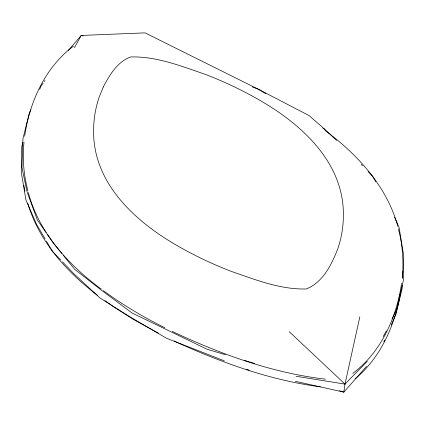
<?xml version="1.0" encoding="UTF-8"?>
<svg xmlns="http://www.w3.org/2000/svg" width="425" height="425" viewBox="0 0 425 425"><rect width="100%" height="100%" fill="white"/><g stroke="black" fill="none" stroke-linecap="round" stroke-linejoin="round"><path stroke-width="0.64" d="M402.236 285.504L402.13 288.788L395.93 314.234L391.197 325.024M402.294 278.428C403.777 261.842 402.719 244.943 398.353 228.841M24.023 142.152C22.27 158.371 23.71 174.946 27.88 190.708M24.661 136.255C29.564 102.037 45.231 67.139 73.53 46.123M400.047 294.594L399.904 295.906C394.103 327.128 379.945 358.296 355.114 378.856M401.572 283.289C396.668 317.512 381.002 352.41 352.702 373.426M402.209 277.392L402.847 271.495M359.837 316.806L344.988 384.104L343.82 392.132L295.391 381.337M22.807 142.359L21.76 146.811L21.25 172.13L25.973 200.117L36.704 224.597L45.071 238.818M30.855 109.756L29.043 113.953L22.934 138.784L21.93 167.455L27.142 192.089L37.373 220.017L46.054 232.475M39.668 89.362L41.225 85.76L43.132 83.119M383.839 341.812L384.625 340.016M386.426 330.809L383.238 336.542M392.1 318.899L396.642 309.368L403.298 280.76L403.75 255.866L399.091 227.455L394.512 217.196M74.423 47.717L81.244 35.445L145.047 32.868L258.453 89.277L309.14 115.616L324.976 129.482L336.573 140.415M44.274 81.536L45.039 80.479M68.308 50.474L81.244 35.445L83.178 35.907M366.552 366.377L343.82 392.132L339.389 390.724M296.129 376.284L344.988 384.104L367.29 361.324M325.454 379.153C272.043 373.022 220.74 354.142 172.29 331.452M320.429 386.803C270.736 380.428 223.035 363.067 177.512 342.651L174.027 340.924M225.462 354.721L207.018 349.228L132.021 312.986L101.256 290.062L74.614 269.248L63.49 255.51M244.545 360.405L254.665 363.465M224.294 360.836L166.611 338.295L131.336 317.661L100.082 298.09L73.945 273.828L62.502 261.864M246.617 369.208L249.098 370.138M252.328 86.944L258.453 89.277L265.832 93.697M164.73 327.707C143.315 317.103 122.666 304.853 103.418 290.673M158.328 333.136L133.721 319.6L114.506 307.466L104.911 300.608M322.74 128.116L324.976 129.482M324.944 130.401C357.122 154.089 385.868 185.353 397.317 224.453L397.763 226.334M101.288 289.149C68.505 264.972 38.994 232.836 28.321 192.583M97.453 295.269C66.465 271.75 38.85 241.177 27.742 203.118M289.212 331.654L344.988 384.104M361.165 164.454L362.541 165.867M368.045 171.525L372.629 176.242L375.897 181.884M60.669 259.946L52.429 251.329L46.405 241.092M61.843 253.475L53.603 243.302L47.563 234.637M24.937 191.213L23.88 185.454M103.328 86.923L99.269 96.889A283.247 170.462 8.3 0 0 93.617 129.593C92.379 185.539 139.506 225.425 184.482 249.714A283.247 170.462 8.3 0 0 231.274 271.394C255.425 279.692 280.314 289.68 306.239 288.963C322.878 282.455 331.521 264.69 337.705 249.023A283.247 170.462 8.3 0 0 343.358 216.32C344.595 160.374 297.468 120.493 252.492 96.199A283.247 170.462 8.3 0 0 205.7 74.518C181.549 66.226 156.66 56.238 130.735 56.95C117.374 61.742 109.581 74.986 103.328 86.923"/></g></svg>
